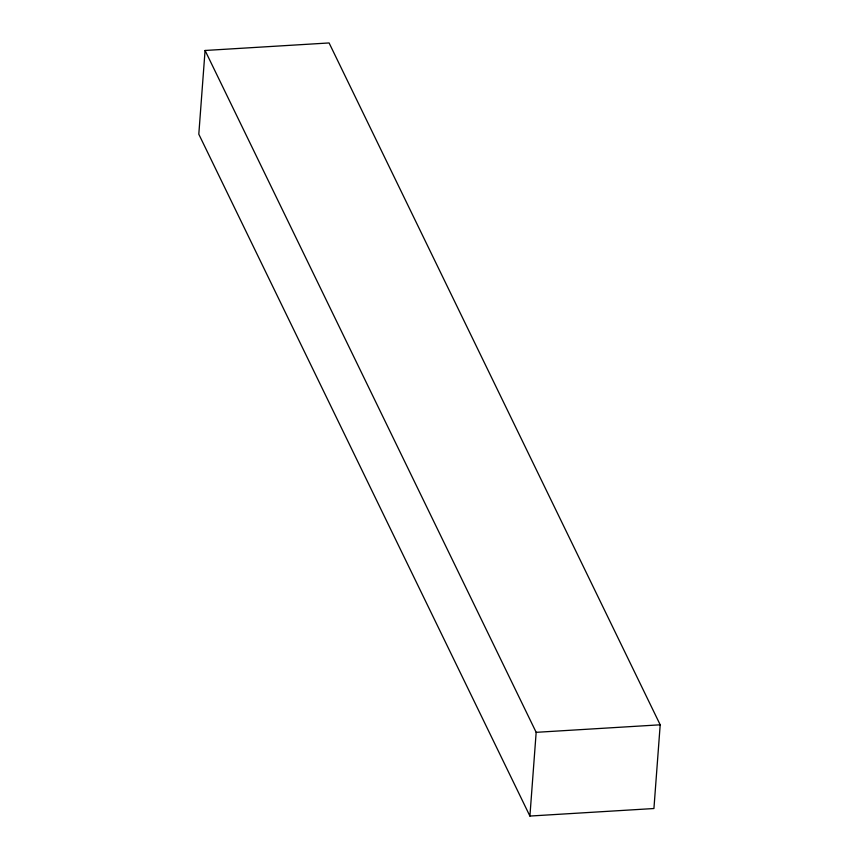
<?xml version="1.0" encoding="UTF-8"?>
<svg xmlns="http://www.w3.org/2000/svg" width="859" height="859" viewBox="0 0 859 859"><rect width="100%" height="100%" fill="white"/><g stroke="black" fill="none" stroke-linecap="round" stroke-linejoin="round"><path stroke-width="1.29" d="M205.076 50.477L198.805 134.197L529.906 816.05L653.924 808.523L660.195 724.803L329.094 42.95L205.076 50.477L536.166 732.33L529.906 816.05M536.166 732.33L660.195 724.803"/></g></svg>
